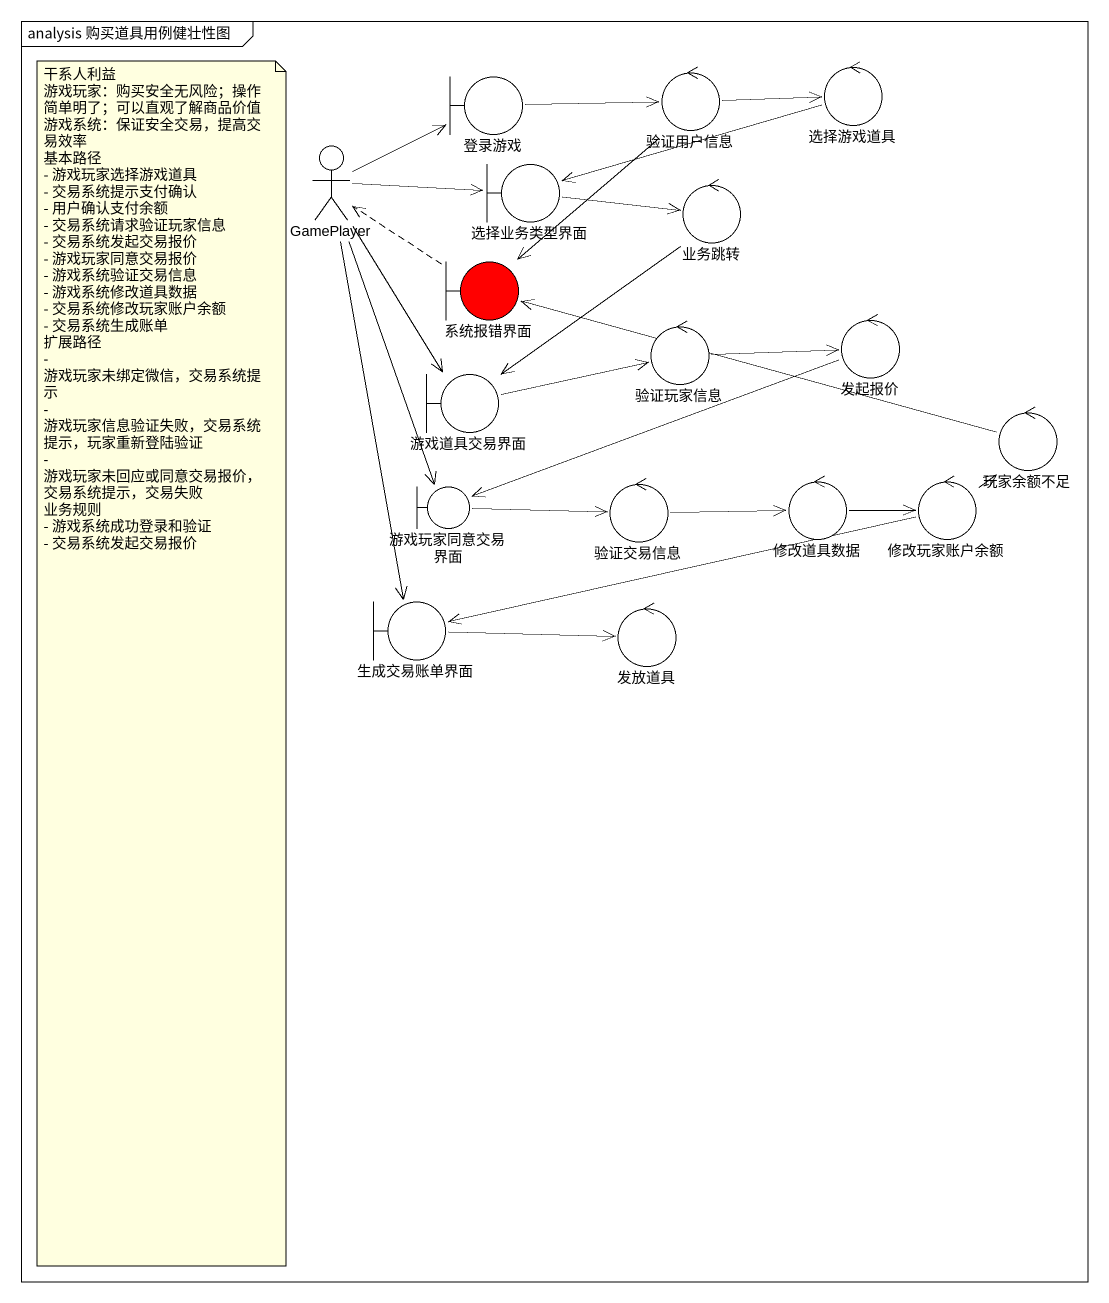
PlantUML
@startuml
mainframe analysis 购买道具用例健壮性图
boundary 登录游戏
control 验证用户信息
control 选择游戏道具
actor GamePlayer
boundary 选择业务类型界面
control 业务跳转
boundary 系统报错界面 #FF0000
control 发起报价
boundary 游戏道具交易界面
control 验证玩家信息
control 玩家余额不足
boundary 游戏玩家同意交易界面
control 验证交易信息
control 修改道具数据
control 修改玩家账户余额
boundary 生成交易账单界面
control 发放道具
登录游戏 -right-> 验证用户信息
验证用户信息 -right-> 选择游戏道具
验证用户信息 --> 系统报错界面
选择游戏道具 -left-> 选择业务类型界面
GamePlayer -right-> 登录游戏
GamePlayer -right-> 选择业务类型界面
GamePlayer --> 游戏道具交易界面
GamePlayer --> 游戏玩家同意交易界面
GamePlayer --> 生成交易账单界面
选择业务类型界面 -right-> 业务跳转
业务跳转 --> 游戏道具交易界面
系统报错界面 .up.> GamePlayer
发起报价 -left-> 游戏玩家同意交易界面
游戏道具交易界面 -right-> 验证玩家信息
验证玩家信息 -right-> 发起报价
玩家余额不足 -left-> 系统报错界面
游戏玩家同意交易界面 -right-> 验证交易信息
验证交易信息 -right-> 修改道具数据
修改道具数据 -right-> 修改玩家账户余额
修改玩家账户余额 -up-> 玩家余额不足
修改玩家账户余额 -left-> 生成交易账单界面
生成交易账单界面 -right-> 发放道具
note as N1
  干系人利益
  游戏玩家：购买安全无风险；操作简单明了；可以直观了解商品价值
  游戏系统：保证安全交易，提高交易效率
  基本路径
  - 游戏玩家选择游戏道具
  - 交易系统提示支付确认
  - 用户确认支付余额
  - 交易系统请求验证玩家信息
  - 交易系统发起交易报价
  - 游戏玩家同意交易报价
  - 游戏系统验证交易信息
  - 游戏系统修改道具数据
  - 交易系统修改玩家账户余额
  - 交易系统生成账单
  扩展路径
  - 游戏玩家未绑定微信，交易系统提示
  - 游戏玩家信息验证失败，交易系统提示，玩家重新登陆验证
  - 游戏玩家未回应或同意交易报价，交易系统提示，交易失败
  业务规则
  - 游戏系统成功登录和验证
  - 交易系统发起交易报价
end note
@enduml
